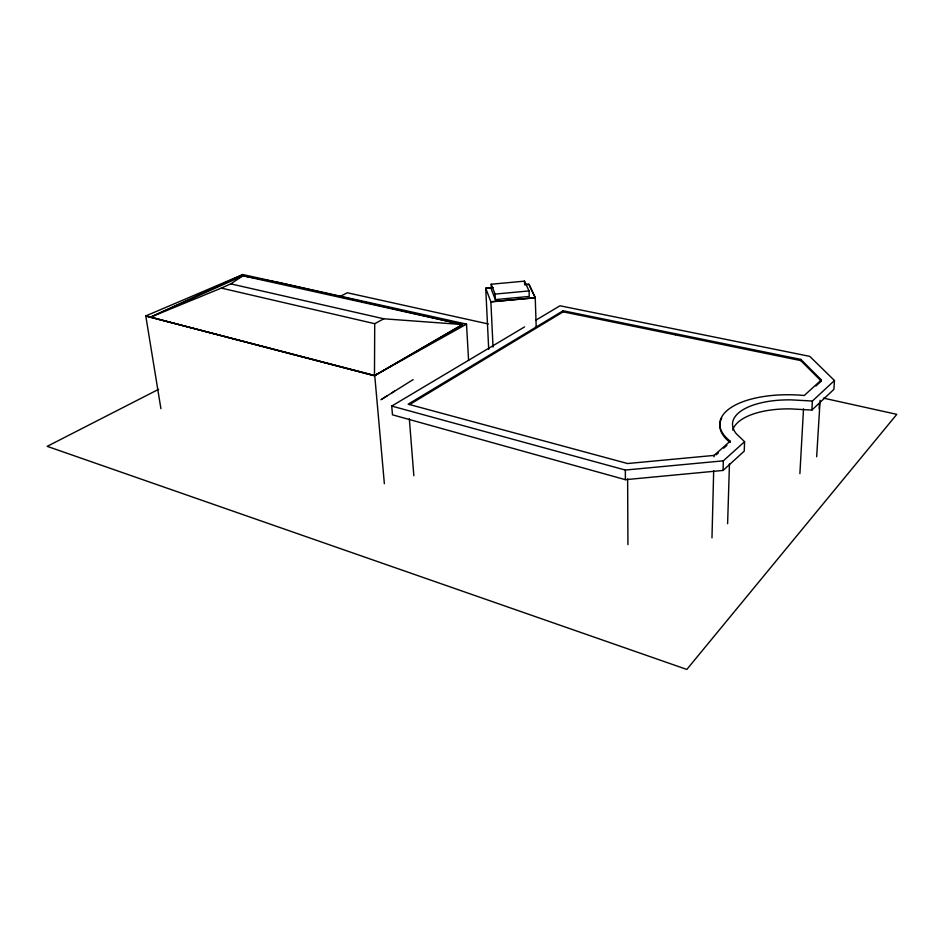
<?xml version="1.0" encoding="UTF-8"?>
<svg xmlns="http://www.w3.org/2000/svg" width="944" height="944" viewBox="0 0 944 944"><rect width="100%" height="100%" fill="white"/><g stroke="black" fill="none" stroke-linecap="round" stroke-linejoin="round"><path stroke-width="1.42" d="M468.59 360.455L466.513 324.134L242.868 274.562L145.777 315.945L374.473 375.724L374.721 323.698L383.807 318.801L462.513 324.547L374.473 375.724L145.777 315.945L160.917 408.681M675.456 334.872L675.467 333.751M711.977 537.868L713.688 470.785M714.042 456.719L714.077 455.409L730.16 441.178A76.653 32.851 3.4 0 1 732.084 406.888A76.653 32.851 3.4 0 1 804.253 395.501L821.363 379.913L800.831 359.404L563.131 310.765L408.174 404.174L627.559 463.528L714.077 455.409M524.581 326.895L391.736 406.062L392.48 414.817L625.388 479.682L723.057 470.442L723.34 460.825L744.58 441.698L736.237 433.662A63.637 27.27 3.4 0 1 791.308 399.878L812.395 401.035L834.472 380.526L809.787 356.372L560.004 305.785L535.968 320.11M727.612 523.719L729.464 463.752M730.16 441.178L730.125 442.476A76.617 32.898 3.4 0 1 721.735 418.121M744.58 441.698L744.238 451.126L723.057 470.442M815.946 386.013L821.292 381.14L800.772 360.584L800.831 359.404M799.898 473.64L803.509 408.894M732.733 430.063A63.437 27.553 3.5 0 1 790.848 408.894L811.864 410.074L812.395 401.035M819.168 408.433L819.475 403.371M816.666 456.731L820.112 400.315M821.292 381.14L821.363 379.913M834.472 380.526L833.894 389.365L811.864 410.074M374.473 375.724L462.513 324.547L278.598 282.48L242.938 275.79L150.025 317.396L221.333 288.097L230.761 283.861L242.938 275.79L462.513 324.547M716.189 454.819L718.337 452.931M723.694 448.176L726.904 445.332M413.13 379.618L380.928 399.737M382.155 398.958L387.087 395.843M392.02 392.728L394.486 391.17M409.531 404.61L563.155 311.839L800.772 360.584M145.777 315.945L374.733 375.476L466.513 324.134M158.592 389.341L47.2 446.347L686.819 669.438L896.8 414.345L823.439 398.12M339.439 296.794L347.298 292.77L488.272 323.957M150.025 317.396L242.868 274.562L242.938 275.79M491.187 284.227L495.081 294.091L529.053 290.917L529.265 296.44L495.352 299.614L491.458 289.666L491.187 284.227L524.498 281.147L529.053 290.917M493.039 347.073L490.88 301.714L535.248 297.761L490.892 301.927L485.723 288.191L492.921 287.531M391.736 406.062L625.341 470.053L723.34 460.825M526.056 284.451L528.935 284.179L535.236 297.561L536.192 326.777M492.933 287.719L485.723 288.191L488.709 349.28M524.616 284.781L528.935 284.38L535.248 297.761M230.761 283.861L383.807 318.801M221.333 288.097L374.721 323.698M374.733 375.476L384.373 483.717M409.33 418.77L413.838 475.752M495.081 294.091L495.352 299.614M524.498 281.147L524.604 283.861M563.131 310.765L563.155 311.839M625.341 470.053L625.388 479.682M627.63 478.927L627.925 544.653"/></g></svg>
